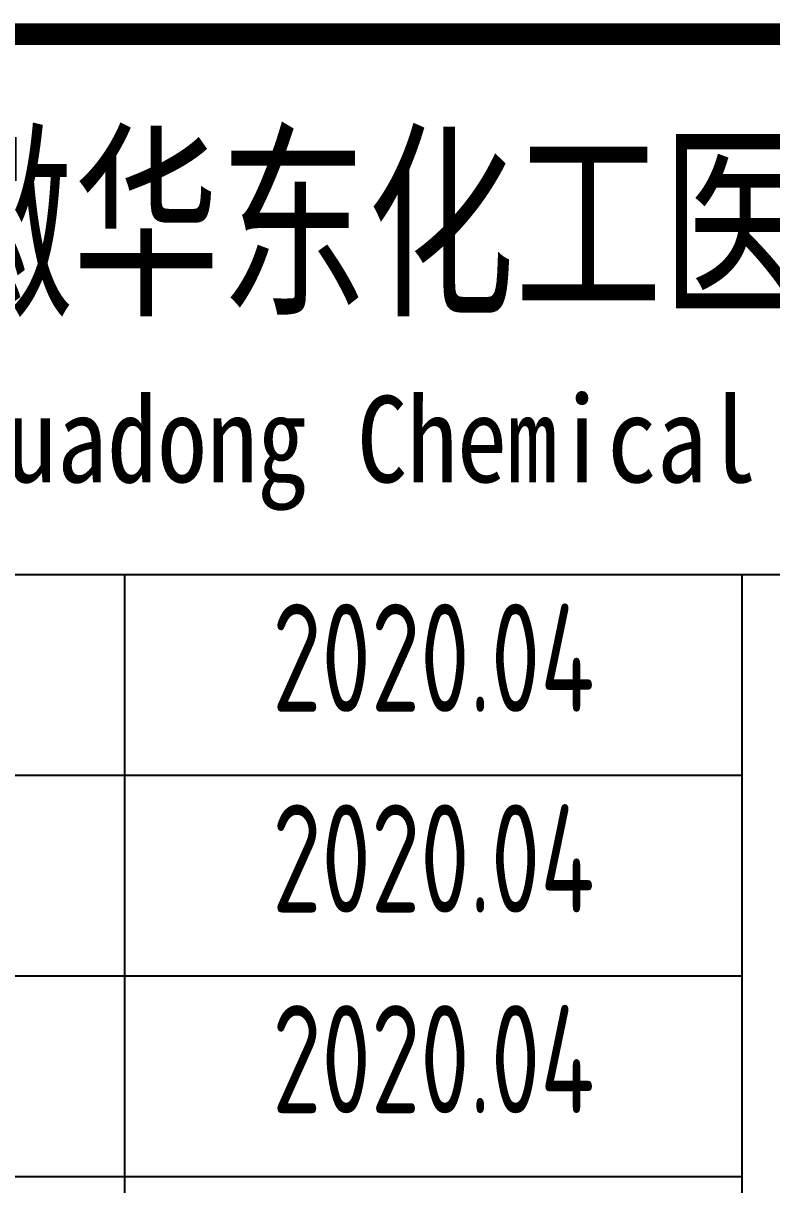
# Model space of a CAD drawing. Extents: x 9731685 to 18866768, y -962146 to 194094.
# Drawn here: x 9820628 to 9823052, y 6567 to 10329 of the extents above; entities that cross this region are included whole.
import ezdxf
from ezdxf.enums import TextEntityAlignment as Align

# ---------------------------------------------------------------- set-up
doc = ezdxf.new("R2010")
doc.units = 0
doc.header["$LTSCALE"] = 1000
doc.layers.get('0').update_dxf_attribs({"linetype": 'CONTINUOUS'})
doc.styles.add('AHD_TQ_S', font='')
doc.styles.add('TSSD_Rein', font='Tssdeng.shx', dxfattribs={"width": 0.7, "bigfont": 'hztxt.shx'})
doc.styles.get('AHD_TQ_S').set_extended_font_data('SimSun')

msp = doc.modelspace()

# ---------------------------------------------------------------- linework, layer by layer
for p, q in [((9817456.8, 8543.7), (9828456.8, 8543.7)), ((9820956.8, 5293.7), (9820956.8, 8543.7)), ((9820956.8, 5293.7), (9820956.8, 8543.7)), ((9822956.8, 5293.7), (9822956.8, 8543.7)), ((9817456.8, 7893.7), (9822956.8, 7893.7)), ((9817456.8, 7243.7), (9822956.8, 7243.7)), ((9817456.8, 6593.7), (9822956.8, 6593.7))]:
    msp.add_line(p, q)
msp.add_lwpolyline([(9835456.8, 10293.7, 70, 70, 0), (9817456.8, 10293.7, 70, 70, 0), (9817456.8, 4293.7, 0, 0, 0)], format="xyseb")
msp.add_lwpolyline([(9835456.8, 10293.7, 70, 70, 0), (9817456.8, 10293.7, 70, 70, 0), (9817456.8, 4293.7, 0, 0, 0)], format="xyseb")
at = {"const_width": 70}
msp.add_lwpolyline([(9835456.8, 10293.7), (9817456.8, 10293.7)], dxfattribs=at)

# ---------------------------------------------------------------- texts
at = {"style": 'AHD_TQ_S'}
for s, height, width, p in [('安徽华东化工医药工程有限责任公司', 500, 0.7, (9823651.7, 9693.7)), ('Anhui Huadong Chemical & Medical Engineering Co.,Ltd', 280, 0.85, (9823651.7, 8943.7))]:
    msp.add_text(s, height=height, dxfattribs=dict(at, width=width)).set_placement(p, align=Align.MIDDLE)
at = {"style": 'TSSD_Rein', "width": 0.7}
for p in [(9821956.1, 8274), (9821956.1, 7624), (9821956.1, 6974)]:
    msp.add_attdef('2020.04', text='200320-02-040', height=350, dxfattribs=at).set_placement(p, align=Align.MIDDLE)

doc.saveas('drawing.dxf')
